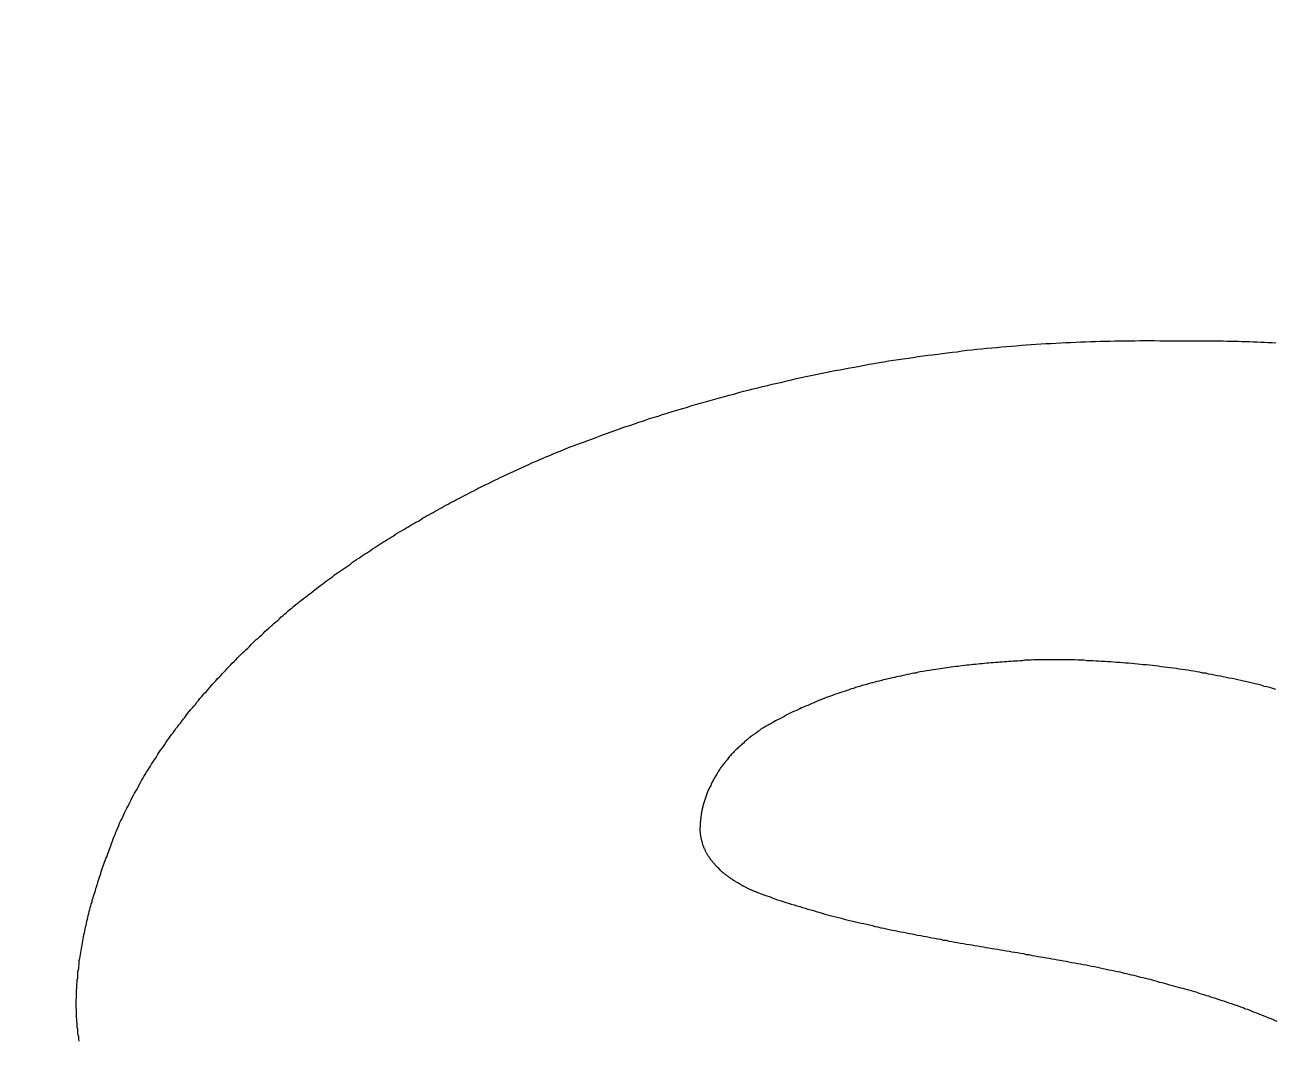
# Model space of a CAD drawing. Extents: x 0 to 712, y 0 to 505.
# Drawn here: x 181.64 to 197.59, y 437.21 to 450.17 of the extents above; entities that cross this region are included whole.
import ezdxf

# ---------------------------------------------------------------- set-up
doc = ezdxf.new("R2010")
doc.units = 0
doc.layers.add('GRAVIRANJE', color=3, linetype='CONTINUOUS')
doc.layers.add('IZREZ', color=7, linetype='CONTINUOUS')

msp = doc.modelspace()

# ---------------------------------------------------------------- linework, layer by layer
at = {"layer": 'GRAVIRANJE'}
for points in [[(182.333, 437.206), (182.329, 437.232), (182.329, 437.258), (182.324, 437.284), (182.32, 437.306), (182.32, 437.332), (182.316, 437.358), (182.311, 437.38), (182.311, 437.406), (182.311, 437.432), (182.307, 437.458), (182.307, 437.48), (182.303, 437.506), (182.303, 437.532), (182.303, 437.558), (182.303, 437.58), (182.303, 437.606), (182.298, 437.632), (182.298, 437.659), (182.298, 437.68), (182.298, 437.707), (182.298, 437.733), (182.303, 437.759), (182.303, 437.781), (182.303, 437.807), (182.303, 437.833), (182.303, 437.859), (182.307, 437.881), (182.307, 437.907), (182.307, 437.933), (182.311, 437.959), (182.311, 437.985), (182.316, 438.007), (182.316, 438.033), (182.32, 438.059), (182.32, 438.086), (182.324, 438.107), (182.329, 438.133), (182.329, 438.16), (182.333, 438.186), (182.337, 438.207), (182.337, 438.234), (182.342, 438.26), (182.346, 438.286), (182.35, 438.308), (182.355, 438.334), (182.359, 438.36), (182.364, 438.386), (182.368, 438.408), (182.372, 438.434), (182.377, 438.46), (182.381, 438.486), (182.385, 438.508), (182.39, 438.534), (182.394, 438.56), (182.403, 438.586), (182.407, 438.608), (182.411, 438.634), (182.416, 438.661), (182.425, 438.682), (182.429, 438.708), (182.433, 438.735), (182.442, 438.761), (182.446, 438.782), (182.451, 438.809), (182.459, 438.835), (182.464, 438.857), (182.472, 438.883), (182.477, 438.909), (182.486, 438.931), (182.49, 438.957), (182.499, 438.979), (182.503, 439.005), (182.512, 439.031), (182.52, 439.053), (182.525, 439.079), (182.533, 439.1), (182.542, 439.127), (182.546, 439.153), (182.555, 439.175), (182.564, 439.201), (182.573, 439.222), (182.577, 439.249), (182.586, 439.27), (182.594, 439.296), (182.603, 439.318), (182.612, 439.344), (182.616, 439.366), (182.625, 439.392), (182.634, 439.414), (182.642, 439.44), (182.651, 439.462), (182.66, 439.488), (182.668, 439.51), (182.677, 439.536), (182.686, 439.558), (182.695, 439.58), (182.703, 439.606), (182.712, 439.628), (182.721, 439.654), (182.729, 439.675), (182.738, 439.697), (182.747, 439.728), (182.76, 439.754), (182.769, 439.784), (182.782, 439.815), (182.795, 439.841), (182.803, 439.871), (182.817, 439.898), (182.83, 439.928), (182.843, 439.954), (182.851, 439.985), (182.864, 440.011), (182.878, 440.037), (182.891, 440.068), (182.904, 440.094), (182.917, 440.124), (182.93, 440.15), (182.943, 440.176), (182.96, 440.203), (182.973, 440.233), (182.986, 440.259), (183, 440.285), (183.013, 440.311), (183.03, 440.342), (183.043, 440.368), (183.056, 440.394), (183.074, 440.42), (183.087, 440.446), (183.1, 440.473), (183.117, 440.503), (183.13, 440.529), (183.148, 440.555), (183.161, 440.582), (183.178, 440.608), (183.196, 440.634), (183.209, 440.66), (183.226, 440.686), (183.243, 440.712), (183.257, 440.738), (183.274, 440.764), (183.291, 440.791), (183.309, 440.812), (183.326, 440.839), (183.339, 440.865), (183.357, 440.891), (183.374, 440.917), (183.392, 440.943), (183.409, 440.965), (183.426, 440.991), (183.444, 441.017), (183.461, 441.043), (183.479, 441.065), (183.496, 441.091), (183.514, 441.117), (183.535, 441.139), (183.553, 441.165), (183.57, 441.191), (183.588, 441.213), (183.605, 441.239), (183.627, 441.261), (183.644, 441.287), (183.662, 441.313), (183.683, 441.335), (183.701, 441.361), (183.718, 441.383), (183.74, 441.409), (183.757, 441.431), (183.779, 441.457), (183.797, 441.479), (183.818, 441.501), (183.836, 441.527), (183.858, 441.549), (183.875, 441.575), (183.897, 441.596), (183.914, 441.618), (183.936, 441.644), (183.958, 441.666), (183.975, 441.688), (183.997, 441.71), (184.019, 441.736), (184.036, 441.758), (184.058, 441.779), (184.08, 441.801), (184.097, 441.827), (184.119, 441.849), (184.141, 441.871), (184.163, 441.893), (184.184, 441.914), (184.206, 441.936), (184.224, 441.958), (184.245, 441.98), (184.267, 442.002), (184.289, 442.028), (184.311, 442.049), (184.332, 442.071), (184.354, 442.093), (184.376, 442.115), (184.398, 442.137), (184.42, 442.158), (184.441, 442.176), (184.463, 442.198), (184.485, 442.219), (184.507, 442.241), (184.528, 442.263), (184.55, 442.285), (184.572, 442.306), (184.594, 442.328), (184.62, 442.346), (184.642, 442.367), (184.664, 442.389), (184.685, 442.411), (184.707, 442.433), (184.729, 442.45), (184.755, 442.472), (184.777, 442.494), (184.799, 442.511), (184.82, 442.533), (184.842, 442.555), (184.868, 442.572), (184.89, 442.594), (184.912, 442.616), (184.938, 442.633), (184.96, 442.655), (184.981, 442.672), (185.003, 442.694), (185.029, 442.716), (185.051, 442.733), (185.073, 442.755), (185.099, 442.773), (185.125, 442.794), (185.147, 442.812), (185.173, 442.829), (185.195, 442.851), (185.221, 442.868), (185.247, 442.89), (185.269, 442.908), (185.295, 442.925), (185.321, 442.947), (185.343, 442.964), (185.369, 442.982), (185.395, 443.003), (185.417, 443.021), (185.443, 443.038), (185.469, 443.06), (185.491, 443.077), (185.517, 443.095), (185.543, 443.112), (185.57, 443.13), (185.591, 443.152), (185.617, 443.169), (185.644, 443.186), (185.67, 443.204), (185.696, 443.221), (185.722, 443.239), (185.744, 443.256), (185.77, 443.274), (185.796, 443.291), (185.822, 443.313), (185.848, 443.33), (185.874, 443.348), (185.901, 443.365), (185.927, 443.382), (185.949, 443.4), (185.975, 443.417), (186.001, 443.43), (186.027, 443.448), (186.053, 443.465), (186.079, 443.483), (186.105, 443.5), (186.131, 443.517), (186.158, 443.535), (186.184, 443.552), (186.21, 443.57), (186.236, 443.583), (186.262, 443.6), (186.288, 443.618), (186.314, 443.635), (186.341, 443.648), (186.367, 443.666), (186.393, 443.683), (186.423, 443.7), (186.449, 443.713), (186.476, 443.731), (186.502, 443.748), (186.528, 443.761), (186.554, 443.779), (186.58, 443.796), (186.606, 443.809), (186.632, 443.827), (186.663, 443.84), (186.689, 443.857), (186.715, 443.875), (186.741, 443.888), (186.767, 443.905), (186.798, 443.918), (186.824, 443.936), (186.85, 443.949), (186.876, 443.966), (186.902, 443.979), (186.933, 443.997), (186.959, 444.01), (186.985, 444.027), (187.011, 444.04), (187.042, 444.053), (187.068, 444.071), (187.094, 444.084), (187.125, 444.097), (187.151, 444.114), (187.177, 444.127), (187.203, 444.14), (187.234, 444.158), (187.26, 444.171), (187.286, 444.184), (187.316, 444.201), (187.342, 444.214), (187.369, 444.227), (187.399, 444.241), (187.425, 444.258), (187.456, 444.271), (187.482, 444.284), (187.508, 444.297), (187.538, 444.31), (187.565, 444.323), (187.595, 444.341), (187.621, 444.354), (187.647, 444.367), (187.678, 444.38), (187.704, 444.393), (187.734, 444.406), (187.761, 444.419), (187.791, 444.432), (187.817, 444.445), (187.848, 444.458), (187.874, 444.471), (187.9, 444.484), (187.931, 444.498), (187.957, 444.511), (187.987, 444.524), (188.013, 444.537), (188.044, 444.55), (188.07, 444.563), (188.1, 444.576), (188.127, 444.589), (188.157, 444.598), (188.188, 444.611), (188.214, 444.624), (188.244, 444.637), (188.27, 444.65), (188.301, 444.663), (188.327, 444.672), (188.357, 444.685), (188.384, 444.698), (188.414, 444.711), (188.445, 444.724), (188.471, 444.733), (188.532, 444.755), (188.588, 444.781), (188.649, 444.802), (188.706, 444.824), (188.767, 444.846), (188.823, 444.868), (188.884, 444.89), (188.941, 444.911), (189.002, 444.933), (189.063, 444.955), (189.12, 444.977), (189.181, 444.998), (189.242, 445.02), (189.298, 445.042), (189.359, 445.059), (189.42, 445.081), (189.477, 445.099), (189.538, 445.12), (189.599, 445.142), (189.66, 445.16), (189.721, 445.177), (189.777, 445.199), (189.838, 445.216), (189.899, 445.238), (189.96, 445.255), (190.021, 445.273), (190.082, 445.29), (190.139, 445.308), (190.2, 445.325), (190.261, 445.343), (190.322, 445.36), (190.383, 445.377), (190.444, 445.395), (190.505, 445.412), (190.566, 445.43), (190.627, 445.447), (190.688, 445.46), (190.749, 445.478), (190.81, 445.495), (190.871, 445.508), (190.932, 445.526), (190.993, 445.539), (191.054, 445.556), (191.115, 445.569), (191.176, 445.587), (191.241, 445.6), (191.302, 445.613), (191.363, 445.63), (191.424, 445.643), (191.485, 445.656), (191.546, 445.669), (191.607, 445.682), (191.668, 445.695), (191.733, 445.709), (191.794, 445.722), (191.855, 445.735), (191.916, 445.748), (191.977, 445.761), (192.043, 445.77), (192.104, 445.783), (192.165, 445.796), (192.226, 445.804), (192.291, 445.817), (192.352, 445.826), (192.413, 445.839), (192.474, 445.848), (192.539, 445.861), (192.6, 445.87), (192.661, 445.883), (192.726, 445.891), (192.787, 445.9), (192.848, 445.909), (192.914, 445.918), (192.975, 445.926), (193.036, 445.939), (193.101, 445.948), (193.162, 445.957), (193.223, 445.961), (193.288, 445.97), (193.349, 445.979), (193.41, 445.987), (193.476, 445.996), (193.537, 446), (193.602, 446.009), (193.663, 446.018), (193.724, 446.022), (193.789, 446.031), (193.85, 446.035), (193.916, 446.044), (193.977, 446.048), (194.042, 446.053), (194.103, 446.061), (194.164, 446.066), (194.229, 446.07), (194.29, 446.074), (194.356, 446.083), (194.417, 446.087), (194.482, 446.092), (194.543, 446.096), (194.604, 446.101), (194.669, 446.105), (194.73, 446.105), (194.796, 446.109), (194.857, 446.114), (194.922, 446.118), (194.983, 446.118), (195.048, 446.122), (195.109, 446.127), (195.175, 446.127), (195.236, 446.131), (195.301, 446.131), (195.362, 446.135), (195.427, 446.135), (195.488, 446.135), (195.554, 446.14), (195.614, 446.14), (195.675, 446.14), (195.741, 446.14), (195.802, 446.14), (195.867, 446.144), (195.928, 446.144), (195.993, 446.144), (196.054, 446.144), (196.12, 446.14), (196.181, 446.14), (196.246, 446.14), (196.307, 446.14), (196.355, 446.14), (196.403, 446.14), (196.451, 446.14), (196.499, 446.14), (196.547, 446.14), (196.595, 446.14), (196.643, 446.14), (196.69, 446.14), (196.738, 446.14), (196.786, 446.14), (196.834, 446.14), (196.882, 446.14), (196.93, 446.14), (196.978, 446.135), (197.026, 446.135), (197.074, 446.135), (197.122, 446.135), (197.17, 446.131), (197.217, 446.131), (197.265, 446.131), (197.313, 446.127), (197.361, 446.127), (197.409, 446.122), (197.457, 446.122), (197.505, 446.118), (197.553, 446.118), (197.601, 446.114)], [(197.601, 441.692), (197.562, 441.705), (197.527, 441.714), (197.488, 441.723), (197.453, 441.731), (197.414, 441.745), (197.379, 441.753), (197.339, 441.762), (197.305, 441.771), (197.265, 441.779), (197.231, 441.788), (197.191, 441.797), (197.157, 441.806), (197.117, 441.814), (197.082, 441.823), (197.043, 441.832), (197.004, 441.836), (196.969, 441.845), (196.93, 441.853), (196.895, 441.862), (196.856, 441.867), (196.817, 441.875), (196.782, 441.884), (196.743, 441.888), (196.708, 441.897), (196.669, 441.901), (196.629, 441.91), (196.595, 441.914), (196.555, 441.923), (196.516, 441.928), (196.481, 441.936), (196.442, 441.941), (196.403, 441.945), (196.368, 441.949), (196.329, 441.958), (196.29, 441.962), (196.255, 441.967), (196.216, 441.971), (196.176, 441.975), (196.142, 441.98), (196.102, 441.988), (196.063, 441.993), (196.028, 441.997), (195.989, 442.002), (195.95, 442.006), (195.911, 442.006), (195.876, 442.01), (195.837, 442.015), (195.797, 442.019), (195.763, 442.023), (195.723, 442.028), (195.684, 442.028), (195.645, 442.032), (195.61, 442.036), (195.571, 442.036), (195.532, 442.041), (195.493, 442.045), (195.458, 442.045), (195.418, 442.049), (195.379, 442.049), (195.34, 442.054), (195.305, 442.054), (195.266, 442.058), (195.227, 442.058), (195.192, 442.058), (195.153, 442.063), (195.114, 442.063), (195.074, 442.063), (195.039, 442.067), (195, 442.067), (194.961, 442.067), (194.922, 442.067), (194.887, 442.067), (194.848, 442.071), (194.809, 442.071), (194.769, 442.071), (194.735, 442.071), (194.695, 442.071), (194.656, 442.071), (194.617, 442.071), (194.591, 442.071), (194.565, 442.067), (194.534, 442.067), (194.508, 442.067), (194.478, 442.063), (194.451, 442.063), (194.421, 442.063), (194.395, 442.063), (194.364, 442.058), (194.338, 442.058), (194.308, 442.054), (194.282, 442.054), (194.251, 442.054), (194.225, 442.049), (194.194, 442.049), (194.168, 442.045), (194.138, 442.045), (194.112, 442.041), (194.081, 442.041), (194.055, 442.036), (194.025, 442.036), (193.998, 442.032), (193.968, 442.032), (193.942, 442.028), (193.911, 442.028), (193.885, 442.023), (193.855, 442.019), (193.829, 442.019), (193.798, 442.015), (193.772, 442.01), (193.741, 442.01), (193.715, 442.006), (193.685, 442.002), (193.659, 442.002), (193.628, 441.997), (193.602, 441.993), (193.572, 441.988), (193.545, 441.984), (193.515, 441.984), (193.489, 441.98), (193.458, 441.975), (193.432, 441.971), (193.406, 441.967), (193.376, 441.962), (193.349, 441.958), (193.319, 441.954), (193.293, 441.949), (193.262, 441.945), (193.236, 441.941), (193.206, 441.936), (193.179, 441.932), (193.149, 441.928), (193.123, 441.923), (193.097, 441.919), (193.066, 441.914), (193.04, 441.91), (193.01, 441.901), (192.983, 441.897), (192.957, 441.893), (192.927, 441.888), (192.901, 441.88), (192.87, 441.875), (192.844, 441.871), (192.818, 441.862), (192.787, 441.858), (192.761, 441.853), (192.735, 441.845), (192.705, 441.84), (192.679, 441.832), (192.652, 441.827), (192.622, 441.819), (192.596, 441.814), (192.57, 441.806), (192.539, 441.797), (192.513, 441.792), (192.487, 441.784), (192.456, 441.775), (192.43, 441.771), (192.404, 441.762), (192.378, 441.753), (192.347, 441.745), (192.321, 441.74), (192.295, 441.731), (192.269, 441.723), (192.239, 441.714), (192.212, 441.705), (192.186, 441.697), (192.16, 441.688), (192.134, 441.679), (192.108, 441.671), (192.077, 441.662), (192.051, 441.653), (192.025, 441.644), (191.999, 441.636), (191.973, 441.627), (191.947, 441.614), (191.921, 441.605), (191.894, 441.596), (191.864, 441.588), (191.838, 441.575), (191.812, 441.566), (191.786, 441.553), (191.759, 441.544), (191.733, 441.535), (191.707, 441.522), (191.681, 441.514), (191.655, 441.501), (191.629, 441.488), (191.603, 441.479), (191.576, 441.466), (191.55, 441.457), (191.529, 441.444), (191.502, 441.431), (191.476, 441.418), (191.45, 441.409), (191.424, 441.396), (191.398, 441.383), (191.372, 441.37), (191.346, 441.357), (191.324, 441.344), (191.298, 441.331), (191.272, 441.318), (191.245, 441.305), (191.219, 441.292), (191.198, 441.278), (191.171, 441.261), (191.145, 441.248), (191.137, 441.244), (191.123, 441.235), (191.11, 441.231), (191.102, 441.222), (191.089, 441.217), (191.08, 441.209), (191.067, 441.2), (191.054, 441.196), (191.045, 441.187), (191.032, 441.183), (191.023, 441.174), (191.01, 441.165), (191.001, 441.157), (190.988, 441.152), (190.98, 441.143), (190.967, 441.135), (190.958, 441.126), (190.945, 441.122), (190.936, 441.113), (190.923, 441.104), (190.914, 441.096), (190.901, 441.087), (190.893, 441.078), (190.88, 441.069), (190.871, 441.061), (190.862, 441.052), (190.849, 441.043), (190.84, 441.035), (190.827, 441.026), (190.819, 441.017), (190.81, 441.008), (190.797, 441), (190.788, 440.991), (190.779, 440.982), (190.771, 440.974), (190.758, 440.965), (190.749, 440.956), (190.74, 440.947), (190.731, 440.934), (190.718, 440.926), (190.71, 440.917), (190.701, 440.908), (190.692, 440.899), (190.683, 440.886), (190.675, 440.878), (190.662, 440.869), (190.653, 440.86), (190.644, 440.847), (190.636, 440.839), (190.627, 440.83), (190.618, 440.817), (190.609, 440.808), (190.601, 440.795), (190.592, 440.786), (190.583, 440.778), (190.575, 440.764), (190.566, 440.756), (190.562, 440.743), (190.553, 440.734), (190.544, 440.721), (190.535, 440.712), (190.527, 440.699), (190.518, 440.69), (190.514, 440.677), (190.505, 440.669), (190.496, 440.656), (190.492, 440.642), (190.483, 440.634), (190.474, 440.621), (190.47, 440.612), (190.461, 440.599), (190.453, 440.586), (190.448, 440.577), (190.44, 440.564), (190.435, 440.551), (190.426, 440.542), (190.422, 440.529), (190.413, 440.516), (190.409, 440.507), (190.4, 440.494), (190.396, 440.481), (190.392, 440.468), (190.383, 440.455), (190.379, 440.446), (190.374, 440.433), (190.37, 440.42), (190.361, 440.407), (190.357, 440.394), (190.352, 440.385), (190.348, 440.372), (190.344, 440.359), (190.339, 440.346), (190.335, 440.333), (190.331, 440.32), (190.326, 440.307), (190.322, 440.294), (190.318, 440.281), (190.313, 440.272), (190.309, 440.259), (190.305, 440.246), (190.3, 440.233), (190.296, 440.22), (190.291, 440.207), (190.291, 440.194), (190.287, 440.181), (190.283, 440.168), (190.283, 440.155), (190.278, 440.142), (190.274, 440.128), (190.274, 440.115), (190.27, 440.102), (190.27, 440.089), (190.265, 440.072), (190.265, 440.059), (190.265, 440.046), (190.261, 440.033), (190.261, 440.02), (190.261, 440.007), (190.257, 439.993), (190.257, 439.98), (190.257, 439.967), (190.257, 439.954), (190.257, 439.937), (190.252, 439.924), (190.252, 439.911), (190.252, 439.898), (190.252, 439.885), (190.257, 439.876), (190.257, 439.863), (190.257, 439.854), (190.257, 439.845), (190.261, 439.837), (190.261, 439.828), (190.261, 439.819), (190.265, 439.81), (190.265, 439.802), (190.265, 439.793), (190.27, 439.784), (190.27, 439.776), (190.274, 439.767), (190.274, 439.758), (190.278, 439.75), (190.283, 439.741), (190.283, 439.732), (190.287, 439.723), (190.287, 439.715), (190.291, 439.706), (190.296, 439.697), (190.3, 439.689), (190.3, 439.68), (190.305, 439.671), (190.309, 439.662), (190.313, 439.658), (190.318, 439.649), (190.322, 439.641), (190.322, 439.632), (190.326, 439.623), (190.331, 439.614), (190.335, 439.61), (190.339, 439.601), (190.344, 439.593), (190.348, 439.584), (190.352, 439.58), (190.357, 439.571), (190.366, 439.562), (190.37, 439.558), (190.374, 439.549), (190.379, 439.54), (190.383, 439.536), (190.387, 439.527), (190.392, 439.519), (190.4, 439.514), (190.405, 439.506), (190.409, 439.497), (190.413, 439.493), (190.422, 439.484), (190.426, 439.479), (190.431, 439.471), (190.44, 439.466), (190.444, 439.458), (190.448, 439.449), (190.457, 439.445), (190.461, 439.436), (190.47, 439.432), (190.474, 439.423), (190.483, 439.418), (190.487, 439.414), (190.496, 439.405), (190.501, 439.401), (190.509, 439.392), (190.514, 439.388), (190.522, 439.379), (190.527, 439.375), (190.535, 439.371), (190.54, 439.362), (190.548, 439.357), (190.557, 439.353), (190.562, 439.344), (190.57, 439.34), (190.575, 439.336), (190.583, 439.327), (190.592, 439.323), (190.596, 439.318), (190.605, 439.314), (190.614, 439.305), (190.618, 439.301), (190.627, 439.296), (190.636, 439.292), (190.644, 439.283), (190.649, 439.279), (190.657, 439.275), (190.666, 439.27), (190.675, 439.266), (190.679, 439.257), (190.688, 439.253), (190.697, 439.249), (190.705, 439.244), (190.71, 439.24), (190.718, 439.236), (190.727, 439.231), (190.736, 439.227), (190.744, 439.222), (190.749, 439.218), (190.758, 439.214), (190.766, 439.209), (190.775, 439.201), (190.784, 439.196), (190.792, 439.192), (190.797, 439.188), (190.805, 439.188), (190.814, 439.183), (190.823, 439.179), (190.832, 439.175), (190.84, 439.17), (190.849, 439.166), (190.853, 439.161), (190.862, 439.157), (190.871, 439.153), (190.88, 439.148), (190.888, 439.144), (190.897, 439.14), (190.906, 439.14), (190.91, 439.135), (190.919, 439.131), (190.927, 439.127), (190.936, 439.122), (190.945, 439.118), (190.954, 439.118), (190.962, 439.114), (190.971, 439.109), (190.975, 439.105), (190.984, 439.105), (190.993, 439.1), (191.001, 439.096), (191.036, 439.083), (191.071, 439.07), (191.106, 439.057), (191.141, 439.048), (191.176, 439.035), (191.211, 439.022), (191.245, 439.009), (191.28, 439), (191.315, 438.987), (191.35, 438.974), (191.385, 438.965), (191.42, 438.952), (191.455, 438.944), (191.489, 438.931), (191.529, 438.922), (191.563, 438.909), (191.598, 438.9), (191.633, 438.887), (191.668, 438.878), (191.703, 438.87), (191.738, 438.857), (191.772, 438.848), (191.812, 438.839), (191.847, 438.826), (191.881, 438.817), (191.916, 438.809), (191.951, 438.8), (191.99, 438.791), (192.025, 438.782), (192.06, 438.774), (192.095, 438.761), (192.13, 438.752), (192.169, 438.743), (192.204, 438.735), (192.239, 438.726), (192.273, 438.717), (192.313, 438.708), (192.347, 438.704), (192.382, 438.695), (192.417, 438.687), (192.456, 438.678), (192.491, 438.669), (192.526, 438.661), (192.561, 438.652), (192.6, 438.647), (192.635, 438.639), (192.67, 438.63), (192.709, 438.621), (192.744, 438.617), (192.779, 438.608), (192.814, 438.6), (192.853, 438.595), (192.888, 438.586), (192.922, 438.578), (192.962, 438.573), (192.997, 438.565), (193.031, 438.556), (193.071, 438.552), (193.105, 438.543), (193.14, 438.539), (193.179, 438.53), (193.214, 438.521), (193.249, 438.517), (193.288, 438.508), (193.323, 438.504), (193.358, 438.495), (193.397, 438.491), (193.432, 438.482), (193.467, 438.478), (193.506, 438.469), (193.541, 438.464), (193.58, 438.456), (193.615, 438.451), (193.65, 438.443), (193.689, 438.438), (193.724, 438.434), (193.759, 438.425), (193.798, 438.421), (193.833, 438.412), (193.872, 438.408), (193.907, 438.399), (193.942, 438.395), (193.981, 438.386), (194.016, 438.382), (194.051, 438.377), (194.09, 438.369), (194.125, 438.364), (194.16, 438.356), (194.199, 438.351), (194.234, 438.343), (194.273, 438.338), (194.308, 438.334), (194.343, 438.325), (194.382, 438.321), (194.417, 438.312), (194.451, 438.308), (194.491, 438.299), (194.525, 438.295), (194.565, 438.286), (194.6, 438.282), (194.634, 438.277), (194.674, 438.268), (194.708, 438.264), (194.743, 438.255), (194.782, 438.251), (194.817, 438.242), (194.852, 438.238), (194.891, 438.229), (194.926, 438.225), (194.961, 438.216), (195, 438.207), (195.035, 438.203), (195.074, 438.194), (195.109, 438.19), (195.144, 438.181), (195.183, 438.177), (195.218, 438.168), (195.253, 438.16), (195.288, 438.155), (195.327, 438.147), (195.362, 438.138), (195.397, 438.133), (195.436, 438.125), (195.471, 438.116), (195.506, 438.112), (195.545, 438.103), (195.58, 438.094), (195.61, 438.09), (195.641, 438.081), (195.667, 438.072), (195.697, 438.068), (195.728, 438.059), (195.758, 438.051), (195.789, 438.046), (195.819, 438.038), (195.845, 438.029), (195.876, 438.02), (195.906, 438.016), (195.937, 438.007), (195.967, 437.998), (195.998, 437.994), (196.024, 437.985), (196.054, 437.977), (196.085, 437.968), (196.115, 437.959), (196.146, 437.955), (196.176, 437.946), (196.207, 437.937), (196.233, 437.929), (196.264, 437.92), (196.294, 437.911), (196.325, 437.903), (196.355, 437.894), (196.386, 437.885), (196.416, 437.881), (196.442, 437.872), (196.473, 437.863), (196.503, 437.855), (196.534, 437.846), (196.564, 437.837), (196.595, 437.829), (196.621, 437.815), (196.651, 437.807), (196.682, 437.798), (196.712, 437.789), (196.743, 437.781), (196.769, 437.772), (196.799, 437.763), (196.83, 437.754), (196.86, 437.741), (196.886, 437.733), (196.917, 437.724), (196.947, 437.715), (196.978, 437.702), (197.004, 437.693), (197.035, 437.685), (197.065, 437.672), (197.096, 437.663), (197.122, 437.654), (197.152, 437.641), (197.183, 437.632), (197.209, 437.619), (197.239, 437.611), (197.27, 437.598), (197.296, 437.589), (197.326, 437.576), (197.357, 437.567), (197.383, 437.554), (197.414, 437.541), (197.44, 437.532), (197.47, 437.519), (197.501, 437.506), (197.527, 437.497), (197.557, 437.484), (197.583, 437.471), (197.614, 437.458)]]:
    msp.add_lwpolyline(points, dxfattribs=at)
at = {"layer": 'IZREZ'}
msp.add_open_spline([(354.524, 83.816), (356.554, 83.899), (358.583, 83.983), (360.613, 84.066), (360.613, 87.417), (360.613, 90.767), (360.613, 94.117), (358.583, 94.201), (356.554, 94.284), (354.524, 94.368), (354.524, 100.326), (354.524, 106.284), (354.524, 112.241), (354.524, 112.385), (354.524, 112.529), (354.524, 112.673), (352.184, 112.673), (349.845, 112.673), (347.505, 112.673), (347.505, 112.23), (347.505, 111.786), (347.505, 111.342), (346.772, 111.342), (346.039, 111.342), (345.305, 111.342), (345.305, 111.809), (345.305, 112.275), (345.305, 112.742), (344.824, 112.742), (344.343, 112.742), (343.862, 112.742), (343.862, 113.667), (343.862, 114.591), (343.862, 115.516), (344.343, 115.516), (344.824, 115.516), (345.305, 115.516), (345.305, 115.983), (345.305, 116.45), (345.305, 116.916), (346.039, 116.916), (346.772, 116.916), (347.505, 116.916), (347.505, 116.45), (347.505, 115.983), (347.505, 115.516), (349.845, 115.516), (352.184, 115.516), (354.524, 115.516), (354.524, 115.683), (354.524, 115.85), (354.524, 116.017), (354.524, 121.947), (354.524, 127.877), (354.524, 133.807), (356.554, 133.891), (358.583, 133.974), (360.613, 134.057), (360.613, 137.411), (360.613, 140.764), (360.613, 144.118), (358.583, 144.201), (356.554, 144.285), (354.524, 144.368), (354.524, 168.091), (354.524, 191.814), (354.524, 215.538), (356.554, 215.621), (358.583, 215.704), (360.613, 215.788), (360.613, 219.133), (360.613, 222.479), (360.613, 225.824), (358.583, 225.908), (356.554, 225.991), (354.524, 226.074), (354.524, 232.013), (354.524, 237.951), (354.524, 243.89), (354.524, 244.056), (354.524, 244.223), (354.524, 244.389), (352.184, 244.389), (349.845, 244.389), (347.505, 244.389), (347.505, 243.923), (347.505, 243.456), (347.505, 242.99), (346.772, 242.99), (346.039, 242.99), (345.305, 242.99), (345.305, 243.456), (345.305, 243.923), (345.305, 244.389), (344.824, 244.389), (344.343, 244.389), (343.862, 244.389), (343.862, 245.345), (343.862, 246.3), (343.862, 247.255), (344.343, 247.255), (344.824, 247.255), (345.305, 247.255), (345.305, 247.722), (345.305, 248.188), (345.305, 248.655), (346.039, 248.655), (346.772, 248.655), (347.505, 248.655), (347.505, 248.188), (347.505, 247.722), (347.505, 247.255), (349.845, 247.255), (352.184, 247.255), (354.524, 247.255), (354.524, 247.422), (354.524, 247.589), (354.524, 247.756), (354.524, 253.685), (354.524, 259.614), (354.524, 265.544), (356.554, 265.627), (358.583, 265.71), (360.613, 265.794), (360.613, 269.143), (360.613, 272.491), (360.613, 275.84), (358.583, 275.924), (356.554, 276.007), (354.524, 276.091), (354.524, 300.63), (354.524, 325.169), (354.524, 349.709), (356.554, 349.792), (358.583, 349.876), (360.613, 349.959), (360.613, 353.32), (360.613, 356.682), (360.613, 360.043), (358.583, 360.126), (356.554, 360.21), (354.524, 360.293), (354.524, 366.214), (354.524, 372.135), (354.524, 378.057), (354.524, 378.223), (354.524, 378.389), (354.524, 378.556), (352.184, 378.556), (349.845, 378.556), (347.505, 378.556), (347.505, 378.089), (347.505, 377.623), (347.505, 377.156), (346.772, 377.156), (346.039, 377.156), (345.305, 377.156), (345.305, 377.623), (345.305, 378.089), (345.305, 378.556), (344.824, 378.556), (344.343, 378.556), (343.862, 378.556), (343.862, 379.51), (343.862, 380.464), (343.862, 381.419), (344.343, 381.419), (344.824, 381.419), (345.305, 381.419), (345.305, 381.885), (345.305, 382.352), (345.305, 382.819), (346.039, 382.819), (346.772, 382.819), (347.505, 382.819), (347.505, 382.352), (347.505, 381.885), (347.505, 381.419), (349.845, 381.419), (352.184, 381.419), (354.524, 381.419), (354.524, 381.585), (354.524, 381.752), (354.524, 381.919), (354.524, 387.854), (354.524, 393.789), (354.524, 399.725), (356.554, 399.808), (358.583, 399.891), (360.613, 399.975), (360.613, 403.32), (360.613, 406.666), (360.613, 410.012), (358.583, 410.095), (356.554, 410.178), (354.524, 410.262), (354.524, 437.628), (354.524, 464.995), (354.524, 492.362), (346.903, 492.362), (339.282, 492.362), (331.661, 492.362), (329.716, 492.362), (327.1, 493.578), (325.849, 495.065), (324.561, 496.596), (323.273, 498.128), (321.986, 499.659), (320.735, 501.145), (318.119, 502.362), (316.173, 502.362), (232.924, 502.362), (149.674, 502.362), (66.425, 502.362), (64.479, 502.362), (61.864, 501.145), (60.613, 499.659), (59.325, 498.128), (58.038, 496.596), (56.75, 495.065), (55.498, 493.578), (52.882, 492.362), (50.937, 492.362), (43.371, 492.362), (35.804, 492.362), (28.238, 492.362), (28.238, 469.028), (28.238, 445.695), (28.238, 422.362), (28.238, 418.328), (28.238, 414.295), (28.238, 410.262), (26.208, 410.178), (24.178, 410.095), (22.148, 410.012), (22.148, 406.666), (22.148, 403.32), (22.148, 399.975), (24.178, 399.891), (26.208, 399.808), (28.238, 399.725), (28.238, 393.789), (28.238, 387.854), (28.238, 381.919), (28.238, 381.752), (28.238, 381.585), (28.238, 381.419), (30.577, 381.419), (32.916, 381.419), (35.256, 381.419), (35.256, 381.885), (35.256, 382.352), (35.256, 382.819), (35.989, 382.819), (36.723, 382.819), (37.456, 382.819), (37.456, 382.352), (37.456, 381.885), (37.456, 381.419), (37.937, 381.419), (38.418, 381.419), (38.899, 381.419), (38.899, 380.464), (38.899, 379.51), (38.899, 378.556), (38.418, 378.556), (37.937, 378.556), (37.456, 378.556), (37.456, 378.089), (37.456, 377.623), (37.456, 377.156), (36.723, 377.156), (35.989, 377.156), (35.256, 377.156), (35.256, 377.623), (35.256, 378.089), (35.256, 378.556), (32.916, 378.556), (30.577, 378.556), (28.238, 378.556), (28.238, 378.389), (28.238, 378.223), (28.238, 378.057), (28.238, 372.135), (28.238, 366.214), (28.238, 360.293), (26.208, 360.21), (24.178, 360.126), (22.148, 360.043), (22.148, 356.682), (22.148, 353.32), (22.148, 349.959), (24.178, 349.876), (26.208, 349.792), (28.238, 349.709), (28.238, 325.169), (28.238, 300.63), (28.238, 276.091), (26.208, 276.007), (24.178, 275.924), (22.148, 275.84), (22.148, 272.491), (22.148, 269.143), (22.148, 265.794), (24.178, 265.71), (26.208, 265.627), (28.238, 265.544), (28.238, 259.614), (28.238, 253.685), (28.238, 247.756), (28.238, 247.589), (28.238, 247.422), (28.238, 247.255), (30.577, 247.255), (32.916, 247.255), (35.256, 247.255), (35.256, 247.722), (35.256, 248.188), (35.256, 248.655), (35.989, 248.655), (36.723, 248.655), (37.456, 248.655), (37.456, 248.188), (37.456, 247.722), (37.456, 247.255), (37.937, 247.255), (38.418, 247.255), (38.899, 247.255), (38.899, 246.3), (38.899, 245.345), (38.899, 244.389), (38.418, 244.389), (37.937, 244.389), (37.456, 244.389), (37.456, 243.923), (37.456, 243.456), (37.456, 242.99), (36.723, 242.99), (35.989, 242.99), (35.256, 242.99), (35.256, 243.456), (35.256, 243.923), (35.256, 244.389), (32.916, 244.389), (30.577, 244.389), (28.238, 244.389), (28.238, 244.223), (28.238, 244.056), (28.238, 243.89), (28.238, 237.951), (28.238, 232.013), (28.238, 226.074), (26.208, 225.991), (24.178, 225.908), (22.148, 225.824), (22.148, 222.479), (22.148, 219.133), (22.148, 215.787), (24.178, 215.704), (26.208, 215.621), (28.238, 215.537), (28.238, 191.814), (28.238, 168.091), (28.238, 144.368), (26.208, 144.285), (24.178, 144.201), (22.148, 144.118), (22.148, 140.765), (22.148, 137.411), (22.148, 134.058), (24.178, 133.974), (26.208, 133.891), (28.238, 133.807), (28.238, 127.877), (28.238, 121.947), (28.238, 116.017), (28.238, 115.85), (28.238, 115.683), (28.238, 115.517), (30.577, 115.517), (32.916, 115.517), (35.256, 115.517), (35.256, 115.983), (35.256, 116.45), (35.256, 116.917), (35.989, 116.917), (36.723, 116.917), (37.456, 116.917), (37.456, 116.45), (37.456, 115.983), (37.456, 115.517), (37.937, 115.517), (38.418, 115.517), (38.899, 115.517), (38.899, 114.592), (38.899, 113.667), (38.899, 112.742), (38.418, 112.742), (37.937, 112.742), (37.456, 112.742), (37.456, 112.275), (37.456, 111.809), (37.456, 111.342), (36.723, 111.342), (35.989, 111.342), (35.256, 111.342), (35.256, 111.786), (35.256, 112.23), (35.256, 112.674), (32.916, 112.674), (30.577, 112.674), (28.238, 112.674), (28.238, 112.53), (28.238, 112.386), (28.238, 112.242), (28.238, 106.284), (28.238, 100.326), (28.238, 94.368), (26.208, 94.284), (24.178, 94.201), (22.148, 94.117), (22.148, 90.767), (22.148, 87.417), (22.148, 84.066), (24.178, 83.983), (26.208, 83.899), (28.238, 83.816), (28.238, 70.649), (28.238, 57.481), (28.238, 44.314), (28.238, 42.666), (28.238, 41.018), (28.238, 39.37)], degree=3, knots=[0, 0, 0, 0, 1, 1, 1, 2, 2, 2, 3, 3, 3, 4, 4, 4, 5, 5, 5, 6, 6, 6, 7, 7, 7, 8, 8, 8, 9, 9, 9, 10, 10, 10, 11, 11, 11, 12, 12, 12, 13, 13, 13, 14, 14, 14, 15, 15, 15, 16, 16, 16, 17, 17, 17, 18, 18, 18, 19, 19, 19, 20, 20, 20, 21, 21, 21, 22, 22, 22, 23, 23, 23, 24, 24, 24, 25, 25, 25, 26, 26, 26, 27, 27, 27, 28, 28, 28, 29, 29, 29, 30, 30, 30, 31, 31, 31, 32, 32, 32, 33, 33, 33, 34, 34, 34, 35, 35, 35, 36, 36, 36, 37, 37, 37, 38, 38, 38, 39, 39, 39, 40, 40, 40, 41, 41, 41, 42, 42, 42, 43, 43, 43, 44, 44, 44, 45, 45, 45, 46, 46, 46, 47, 47, 47, 48, 48, 48, 49, 49, 49, 50, 50, 50, 51, 51, 51, 52, 52, 52, 53, 53, 53, 54, 54, 54, 55, 55, 55, 56, 56, 56, 57, 57, 57, 58, 58, 58, 59, 59, 59, 60, 60, 60, 61, 61, 61, 62, 62, 62, 63, 63, 63, 64, 64, 64, 65, 65, 65, 66, 66, 66, 67, 67, 67, 68, 68, 68, 69, 69, 69, 70, 70, 70, 71, 71, 71, 72, 72, 72, 73, 73, 73, 74, 74, 74, 75, 75, 75, 76, 76, 76, 77, 77, 77, 78, 78, 78, 79, 79, 79, 80, 80, 80, 81, 81, 81, 82, 82, 82, 83, 83, 83, 84, 84, 84, 85, 85, 85, 86, 86, 86, 87, 87, 87, 88, 88, 88, 89, 89, 89, 90, 90, 90, 91, 91, 91, 92, 92, 92, 93, 93, 93, 94, 94, 94, 95, 95, 95, 96, 96, 96, 97, 97, 97, 98, 98, 98, 99, 99, 99, 100, 100, 100, 101, 101, 101, 102, 102, 102, 103, 103, 103, 104, 104, 104, 105, 105, 105, 106, 106, 106, 107, 107, 107, 108, 108, 108, 109, 109, 109, 110, 110, 110, 111, 111, 111, 112, 112, 112, 113, 113, 113, 114, 114, 114, 115, 115, 115, 116, 116, 116, 117, 117, 117, 118, 118, 118, 119, 119, 119, 120, 120, 120, 121, 121, 121, 122, 122, 122, 123, 123, 123, 124, 124, 124, 125, 125, 125, 126, 126, 126, 127, 127, 127, 128, 128, 128, 129, 129, 129, 130, 130, 130, 131, 131, 131, 132, 132, 132, 133, 133, 133, 134, 134, 134, 135, 135, 135, 136, 136, 136, 137, 137, 137, 138, 138, 138, 139, 139, 139, 140, 140, 140, 141, 141, 141, 142, 142, 142, 143, 143, 143, 143.247224, 143.247224, 143.247224, 143.247224], dxfattribs=at)

doc.saveas('drawing.dxf')
